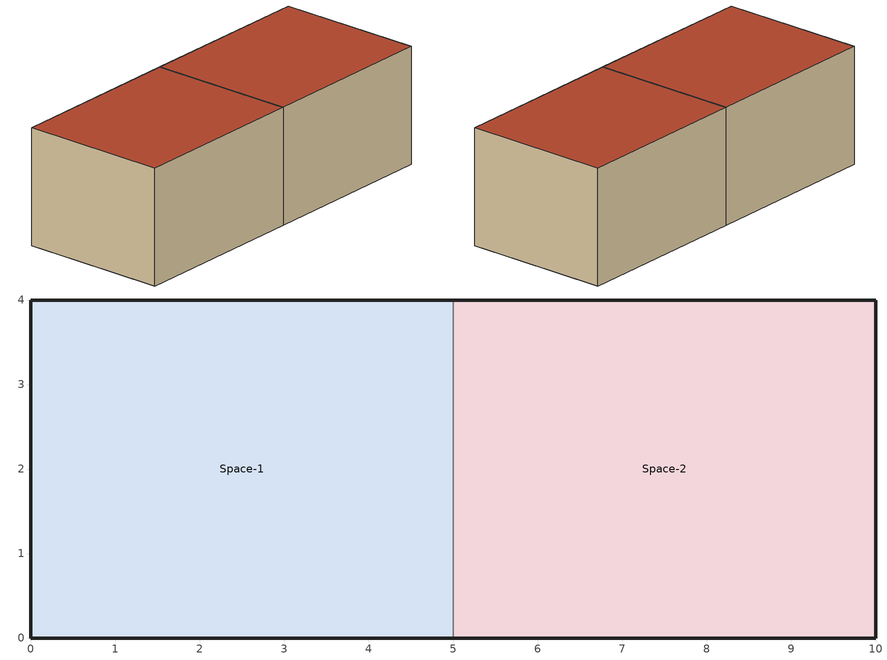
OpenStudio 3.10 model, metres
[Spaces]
Space-1
 floor ground: 0,0 5,0 5,4 0,4 z0
 wall outside: 5,4 0,4 0,0 5,0 z0:3.2
 wall to Space-2: 5,0 5,4 z0:3.2
 roof outside: 0,4 5,4 5,0 0,0 z3.2
Space-2
 floor ground: 5,0 10,0 10,4 5,4 z0
 wall outside: 5,0 10,0 10,4 5,4 z0:3.2
 roof outside: 5,4 10,4 10,0 5,0 z3.2
[BuildingStory]
Ground Story
[Space] Building Story=Ground Story
Name | Thermal Zone
Space-1 | Space-1 Zone
Space-2 | Space-2 Zone
[ThermalZone] Use Ideal Air Loads=No
Space-1 Zone; Space-2 Zone
[Sizing:Zone] Zone Cooling Design Supply Air Temperature Input Method=SupplyAirTemperature; Zone Cooling Design Supply Air Temperature {C}=14; Zone Cooling Design Supply Air Temperature Difference {deltaC}=11.11; Zone Heating Design Supply Air Temperature Input Method=SupplyAirTemperature; Zone Heating Design Supply Air Temperature {C}=40; Zone Heating Design Supply Air Temperature Difference {deltaC}=11.11; Zone Cooling Design Supply Air Humidity Ratio {kg-H2O/kg-air}=0.0085; Zone Heating Design Supply Air Humidity Ratio {kg-H2O/kg-air}=0.008; Cooling Design Air Flow Method=DesignDay; Heating Design Air Flow Method=DesignDay; Account for Dedicated Outdoor Air System=No; Dedicated Outdoor Air System Control Strategy=NeutralSupplyAir; Dedicated Outdoor Air Low Setpoint Temperature for Design {C}=autosize; Dedicated Outdoor Air High Setpoint Temperature for Design {C}=autosize; Zone Load Sizing Method=Sensible Load Only No Latent Load; Zone Latent Cooling Design Supply Air Humidity Ratio Input Method=HumidityRatioDifference; Zone Cooling Design Supply Air Humidity Ratio Difference {kgWater/kgDryAir}=0.005; Zone Latent Heating Design Supply Air Humidity Ratio Input Method=HumidityRatioDifference; Zone Humidification Design Supply Air Humidity Ratio Difference {kgWater/kgDryAir}=0.005; Sizing Option=Coincident
Space-1 Zone; Space-2 Zone
